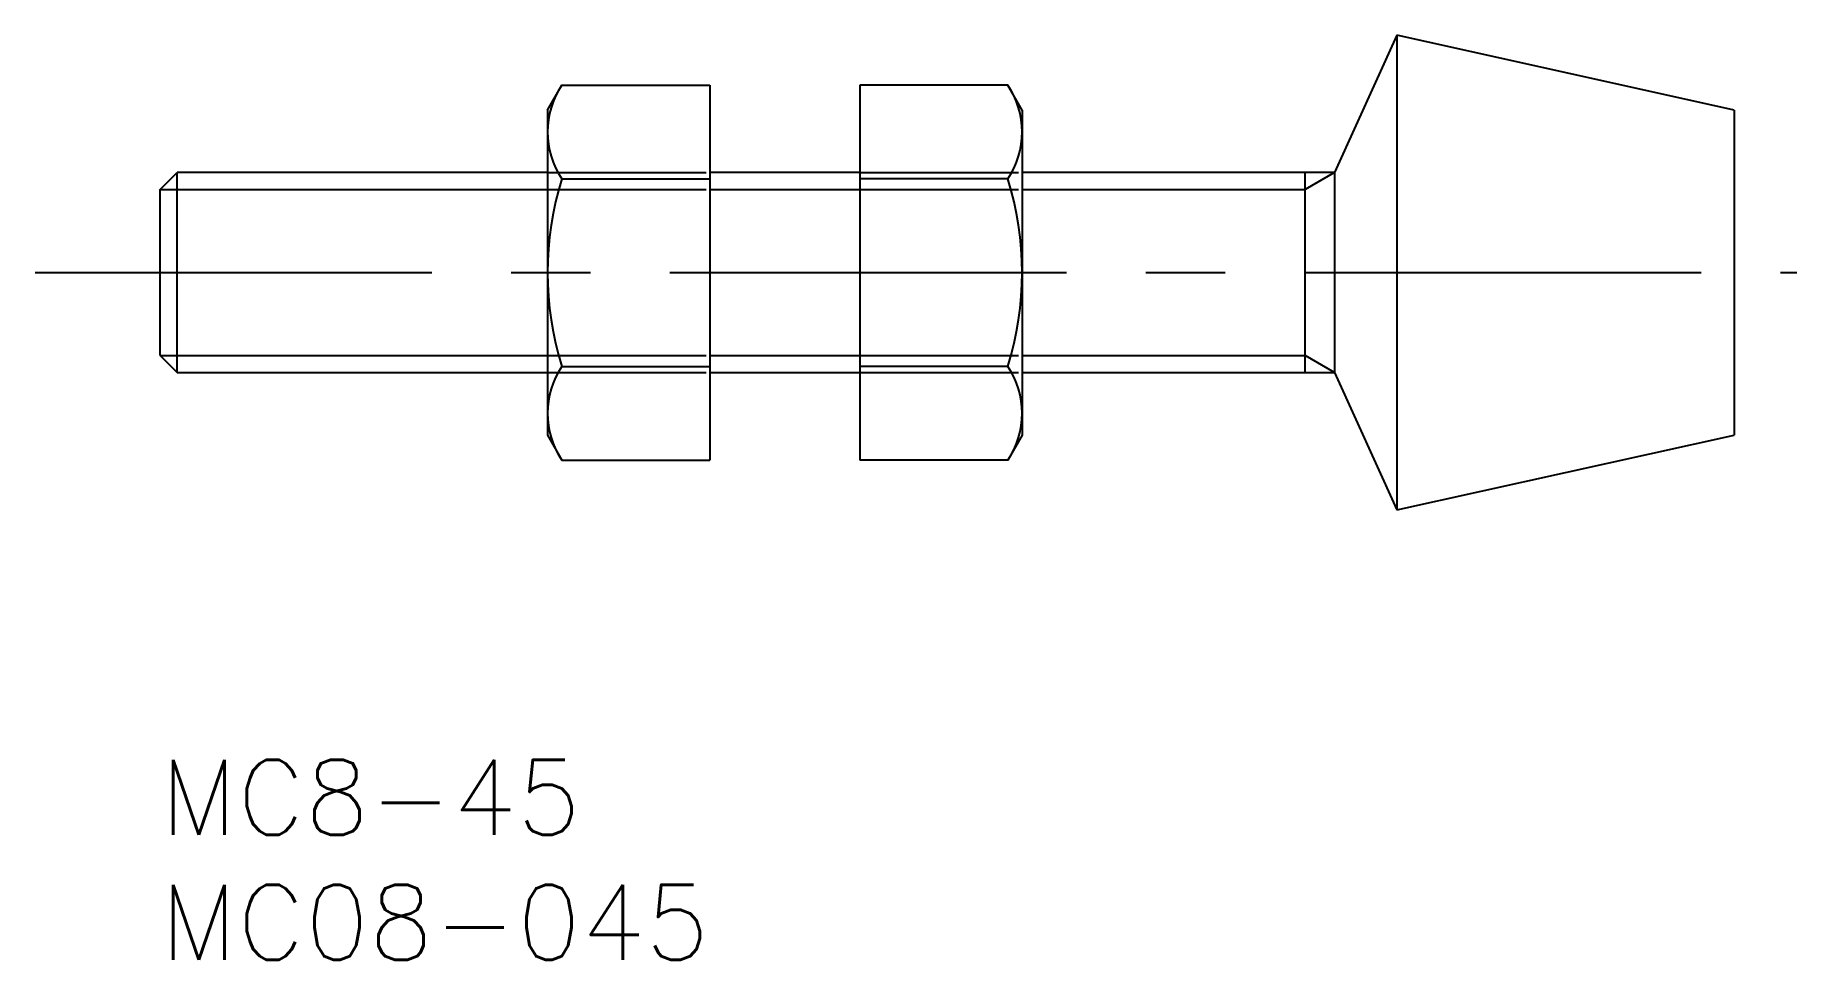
# Model space of a CAD drawing. Extents: x -5 to 65.5, y -8 to 29.
import ezdxf

# ---------------------------------------------------------------- set-up
doc = ezdxf.new("R2010")
doc.units = 0
doc.header["$LTSCALE"] = 0.5
doc.linetypes.add('CENTER', pattern=[50.8, 31.75, -6.35, 6.35, -6.35])
doc.linetypes.add('DASHED', pattern=[19.05, 12.7, -6.35])
for name, color, linetype in [('MSM_CENTER', 1, 'CENTER'), ('MSM_CONTINUOUS', 7, 'CONTINUOUS'), ('MSM_DASHED', 4, 'DASHED'), ('MSM_NARROW', 5, 'CONTINUOUS'), ('MSM_PART_NUMBER', 7, 'CONTINUOUS')]:
    doc.layers.add(name, color=color, linetype=linetype)
doc.styles.get("Standard").update_dxf_attribs({"font": 'txt.shx', "height": 3, "bigfont": 'bigfont.shx'})

msp = doc.modelspace()

# ---------------------------------------------------------------- linework, layer by layer
at = {"layer": 'MSM_CENTER'}
msp.add_line((-5, 19.5), (65.5, 19.5), dxfattribs=at)
at = {"layer": 'MSM_CONTINUOUS'}
for p, q in [((49.5, 29), (47, 23.5)), ((63, 26), (49.5, 29)), ((49.5, 29), (49.5, 10)), ((15.5, 26), (16.081, 27.006)), ((16.081, 27.006), (22, 27.006)), ((22, 27.006), (22, 11.994)), ((28, 27.006), (28, 11.994)), ((33.919, 27.006), (28, 27.006)), ((34.5, 26), (33.919, 27.006)), ((15.5, 26), (15.5, 13)), ((34.5, 26), (34.5, 13)), ((63, 26), (63, 13)), ((0, 22.824), (0.676, 23.5)), ((0.676, 15.5), (0.676, 23.5)), ((15.5, 23.5), (0.676, 23.5)), ((28, 23.5), (22, 23.5)), ((47, 23.5), (34.5, 23.5)), ((45.828, 15.5), (45.828, 23.5)), ((47, 23.5), (47, 15.5)), ((0, 16.177), (0, 22.824)), ((16.081, 23.253), (22, 23.253)), ((33.919, 23.253), (28, 23.253)), ((0, 16.177), (0.676, 15.5)), ((16.081, 15.747), (22, 15.747)), ((33.919, 15.747), (28, 15.747)), ((0.676, 15.5), (15.5, 15.5)), ((22, 15.5), (28, 15.5)), ((34.5, 15.5), (47, 15.5)), ((47, 15.5), (49.5, 10)), ((15.5, 13), (16.081, 11.994)), ((34.5, 13), (33.919, 11.994)), ((49.5, 10), (63, 13)), ((16.081, 11.994), (22, 11.994)), ((33.919, 11.994), (28, 11.994))]:
    msp.add_line(p, q, dxfattribs=at)
for centre, radius, start, end in [((18.823, 25.129), 3.323, 145.61575, 214.38425), ((31.177, 25.129), 3.323, 325.61575, 34.38425), ((27.919, 19.5), 12.419, 162.41205, 197.58795), ((22.081, 19.5), 12.419, 342.41205, 17.58795), ((18.823, 13.871), 3.323, 145.61575, 214.38425), ((31.177, 13.871), 3.323, 325.61575, 34.38425)]:
    msp.add_arc(centre, radius, start, end, dxfattribs=at)
at = {"layer": 'MSM_DASHED'}
for p, q in [((15.5, 23.5), (22, 23.5)), ((28, 23.5), (34.5, 23.5)), ((15.5, 22.824), (22, 22.824)), ((28, 22.824), (34.5, 22.824)), ((15.5, 16.177), (22, 16.177)), ((28, 16.177), (34.5, 16.177)), ((15.5, 15.5), (22, 15.5)), ((28, 15.5), (34.5, 15.5))]:
    msp.add_line(p, q, dxfattribs=at)
at = {"layer": 'MSM_NARROW'}
for p, q in [((47, 23.5), (45.828, 22.824)), ((0, 22.824), (15.5, 22.824)), ((22, 22.824), (28, 22.824)), ((34.5, 22.824), (45.828, 22.824)), ((0, 16.177), (15.5, 16.177)), ((22, 16.177), (28, 16.177)), ((34.5, 16.177), (45.828, 16.177)), ((47, 15.5), (45.828, 16.177))]:
    msp.add_line(p, q, dxfattribs=at)

# ---------------------------------------------------------------- texts
at = {"layer": 'MSM_PART_NUMBER'}
for s, p in [('MC8-45', (0, -3)), ('MC08-045', (0, -8))]:
    msp.add_text(s, height=3, dxfattribs=at).set_placement(p)

doc.saveas('drawing.dxf')
